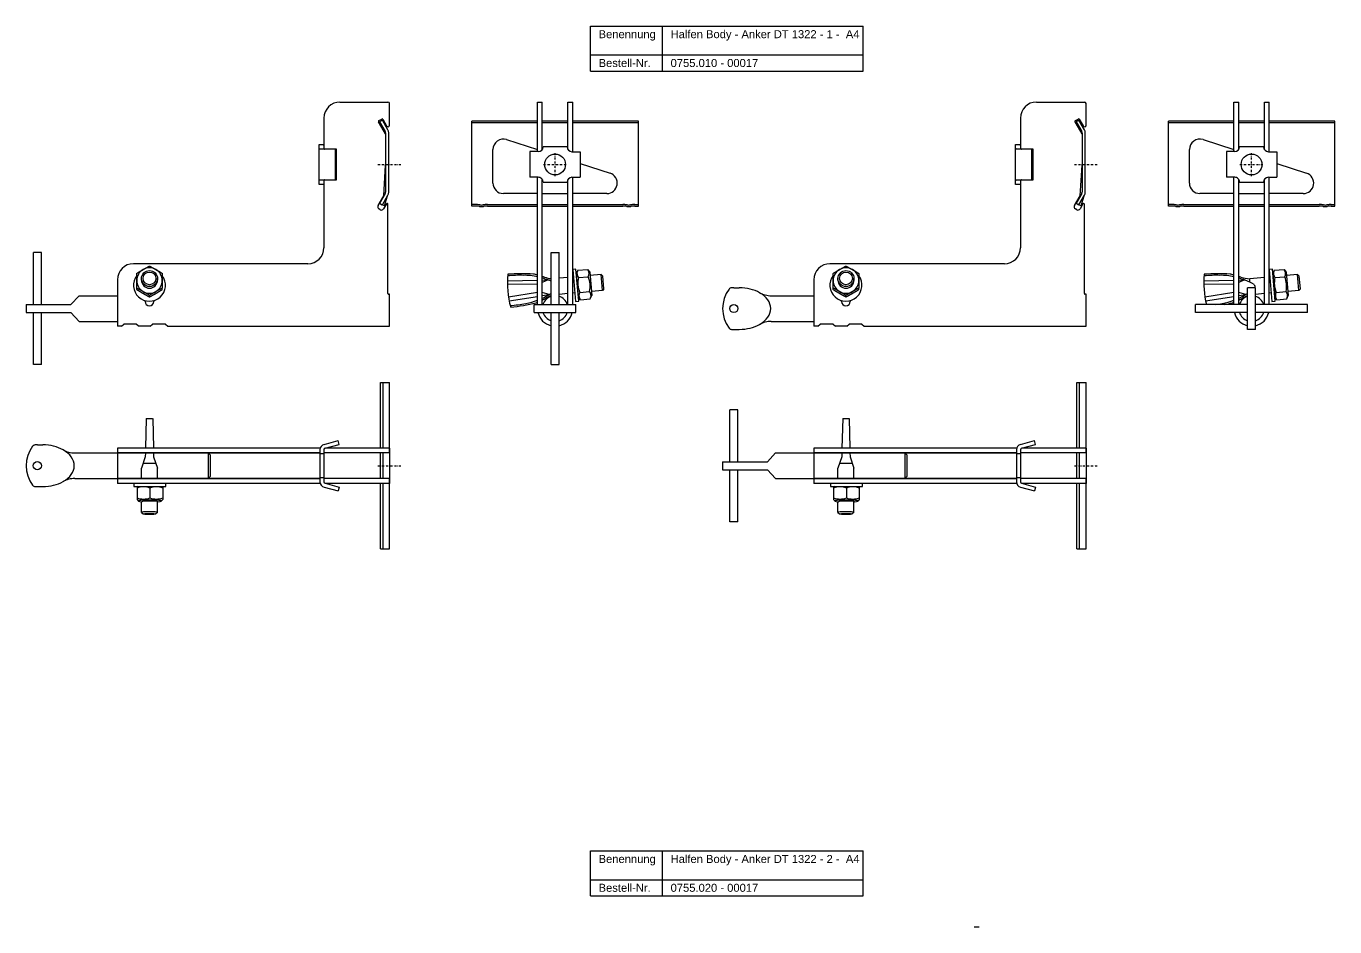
# Model space of a CAD drawing. Header units: millimetres. Extents: x 6962 to 8511, y -1122 to 170.
# Drawn here: x 6962 to 7779, y -392 to 170 of the extents above; entities that cross this region are included whole.
import ezdxf

# ---------------------------------------------------------------- set-up
doc = ezdxf.new("R2010")
doc.units = ezdxf.units.MM
doc.header["$LTSCALE"] = 10
doc.linetypes.add('STRICHPUNKT2', pattern=[0.5, 0.25, -0.125, 0, -0.125])
doc.layers.add('HALFEN', color=2, linetype='Continuous')
doc.styles.add('ARIAL50', font='ARIAL.TTF', dxfattribs={"height": 5})

msp = doc.modelspace()

# ---------------------------------------------------------------- linework, layer by layer
at = {"layer": 'HALFEN'}
for p, q in [((7314.44, 170.28), (7484.72, 170.28)), ((7314.44, 142.28), (7314.44, 170.28)), ((7359.41, 142.28), (7359.41, 170.28)), ((7484.72, 142.28), (7484.72, 170.28)), ((7314.44, 152.28), (7484.72, 152.28)), ((7314.44, 142.28), (7484.72, 142.28)), ((7281.27, 91.9), (7281.27, 122.89)), ((7281.27, 122.89), (7284.27, 122.89)), ((7284.27, 93.23), (7284.27, 122.89)), ((7300.27, 93.24), (7300.27, 122.89)), ((7300.27, 122.89), (7303.27, 122.89)), ((7303.27, 91.88), (7303.27, 122.89)), ((7716.32, 91.9), (7716.32, 122.89)), ((7716.32, 122.89), (7719.32, 122.89)), ((7719.32, 93.23), (7719.32, 122.89)), ((7735.32, 93.24), (7735.32, 122.89)), ((7735.32, 122.89), (7738.32, 122.89)), ((7738.32, 91.88), (7738.32, 122.89)), ((7240.27, 57.89), (7240.27, 110.88)), ((7281.27, 110.88), (7240.27, 110.88)), ((7281.27, 109.88), (7240.27, 109.88)), ((7300.27, 110.88), (7284.27, 110.88)), ((7300.27, 109.88), (7284.27, 109.88)), ((7344.27, 110.88), (7303.27, 110.88)), ((7344.27, 109.88), (7303.27, 109.88)), ((7344.27, 57.89), (7344.27, 110.88)), ((7675.32, 57.89), (7675.32, 110.88)), ((7716.32, 110.88), (7675.32, 110.88)), ((7716.32, 109.88), (7675.32, 109.88)), ((7735.32, 110.88), (7719.32, 110.88)), ((7735.32, 109.88), (7719.32, 109.88)), ((7779.32, 110.88), (7738.32, 110.88)), ((7779.32, 109.88), (7738.32, 109.88)), ((7779.32, 57.89), (7779.32, 110.88)), ((7261.96, 99.44), (7281.27, 93.16)), ((7697.01, 99.44), (7716.32, 93.16)), ((7253.45, 72.25), (7253.45, 93.25)), ((7276.56, 91.91), (7276.55, 75.91)), ((7281.77, 91.9), (7276.56, 91.91)), ((7299.78, 94.89), (7284.78, 94.9)), ((7302.77, 91.88), (7307.98, 91.88)), ((7307.99, 91.88), (7307.98, 75.88)), ((7688.5, 72.25), (7688.5, 93.25)), ((7711.61, 91.91), (7711.6, 75.91)), ((7716.82, 91.9), (7711.61, 91.91)), ((7734.83, 94.89), (7719.83, 94.9)), ((7737.82, 91.88), (7743.03, 91.88)), ((7743.04, 91.88), (7743.03, 75.88)), ((7307.98, 84.48), (7326.59, 78.44)), ((7743.03, 84.48), (7761.64, 78.44)), ((7281.76, 75.9), (7276.55, 75.91)), ((7281.27, -3.61), (7281.27, 75.9)), ((7284.27, -3.61), (7284.27, 74.55)), ((7300.27, -3.61), (7300.27, 74.56)), ((7302.76, 75.88), (7307.97, 75.88)), ((7303.27, -3.61), (7303.27, 75.88)), ((7716.81, 75.9), (7711.6, 75.91)), ((7716.32, -3.61), (7716.32, 75.9)), ((7719.32, -3.61), (7719.32, 74.55)), ((7735.32, -3.61), (7735.32, 74.56)), ((7737.81, 75.88), (7743.02, 75.88)), ((7738.32, -3.61), (7738.32, 75.88)), ((7281.27, 65.75), (7259.95, 65.75)), ((7284.27, 65.75), (7300.27, 65.75)), ((7284.76, 72.9), (7299.76, 72.89)), ((7324.58, 65.75), (7303.27, 65.75)), ((7716.32, 65.75), (7695, 65.75)), ((7719.32, 65.75), (7735.32, 65.75)), ((7719.81, 72.9), (7734.81, 72.89)), ((7759.63, 65.75), (7738.32, 65.75)), ((7242.52, 58.89), (7240.27, 58.89)), ((7242.52, 57.89), (7240.27, 57.89)), ((7250.02, 58.89), (7281.27, 58.89)), ((7250.02, 57.89), (7281.27, 57.89)), ((7284.27, 58.89), (7300.27, 58.89)), ((7284.27, 57.89), (7300.27, 57.89)), ((7303.27, 58.89), (7334.52, 58.89)), ((7303.27, 57.89), (7334.52, 57.89)), ((7342.02, 58.89), (7344.27, 58.89)), ((7342.02, 57.89), (7344.27, 57.89)), ((7677.57, 58.89), (7675.32, 58.89)), ((7677.57, 57.89), (7675.32, 57.89)), ((7685.07, 58.89), (7716.32, 58.89)), ((7685.07, 57.89), (7716.32, 57.89)), ((7719.32, 58.89), (7735.32, 58.89)), ((7719.32, 57.89), (7735.32, 57.89)), ((7738.32, 58.89), (7769.57, 58.89)), ((7738.32, 57.89), (7769.57, 57.89)), ((7777.07, 58.89), (7779.32, 58.89)), ((7777.07, 57.89), (7779.32, 57.89)), ((6966.37, -3.61), (6966.37, 28.89)), ((6971.37, 28.89), (6966.37, 28.89)), ((6971.37, -3.61), (6971.37, 28.89)), ((7289.77, -3.61), (7289.77, 28.89)), ((7289.77, 28.89), (7294.77, 28.89)), ((7294.77, -3.61), (7294.77, 28.89)), ((7305.26, 18.48), (7303.27, 18.3)), ((7303.27, 18.3), (7305.01, -1.62)), ((7307, -1.45), (7305.26, 18.48)), ((7306.44, 17.82), (7305.5, 15.79)), ((7306.44, 17.82), (7312.58, 18.35)), ((7312.58, 18.35), (7313.86, 16.52)), ((7313.86, 16.52), (7315.14, 1.97)), ((7740.31, 18.48), (7738.32, 18.3)), ((7738.32, 18.3), (7740.06, -1.62)), ((7742.05, -1.45), (7740.31, 18.48)), ((7741.49, 17.82), (7740.54, 15.79)), ((7741.49, 17.82), (7747.63, 18.35)), ((7747.63, 18.35), (7748.91, 16.52)), ((7748.91, 16.52), (7750.19, 1.97)), ((7033.91, 11.62), (7033.91, 12.62)), ((7043.91, 11.62), (7043.91, 12.62)), ((7281.27, 9.18), (7262.44, 8.96)), ((7262.47, 11.25), (7281.27, 11.6)), ((7284.27, 11.66), (7287.85, 11.73)), ((7287.85, 11.73), (7284.27, 10.08)), ((7300.27, 13.27), (7294.77, 12.79)), ((7303.68, 13.57), (7303.27, 13.54)), ((7305.5, 15.79), (7306.77, 1.24)), ((7306.85, 13.21), (7312.98, 13.75)), ((7320.98, 15.09), (7314.04, 14.48)), ((7322.06, 14.18), (7320.98, 15.09)), ((7321.85, 5.12), (7320.98, 15.09)), ((7322.76, 6.21), (7322.06, 14.18)), ((7468.96, 11.62), (7468.95, 12.62)), ((7478.96, 11.62), (7478.96, 12.62)), ((7716.32, 9.18), (7697.49, 8.96)), ((7697.52, 11.25), (7716.32, 11.6)), ((7719.32, 11.66), (7722.9, 11.73)), ((7722.9, 11.73), (7719.32, 10.08)), ((7722.9, 11.73), (7719.32, 10.08)), ((7735.32, 13.27), (7726.14, 12.47)), ((7726.33, 10.31), (7726.14, 12.47)), ((7738.73, 13.57), (7738.32, 13.54)), ((7740.54, 15.79), (7741.82, 1.24)), ((7741.89, 13.21), (7748.03, 13.75)), ((7756.03, 15.09), (7749.09, 14.48)), ((7757.11, 14.18), (7756.03, 15.09)), ((7756.9, 5.12), (7756.03, 15.09)), ((7757.81, 6.21), (7757.11, 14.18)), ((6989.87, -3.61), (6994.87, 1.89)), ((6994.87, 1.89), (7018.87, 1.89)), ((7281.27, 3.96), (7263.14, 0.99)), ((7263.56, -1.27), (7281.27, 1.51)), ((7288.64, 2.67), (7284.27, 3.82)), ((7284.27, 1.98), (7288.64, 2.67)), ((7300.27, 3.24), (7294.77, 2.75)), ((7304.55, 3.61), (7303.27, 3.5)), ((7308.05, -0.59), (7306.77, 1.24)), ((7307.65, 4.01), (7313.79, 4.55)), ((7314.19, -0.06), (7315.14, 1.97)), ((7321.85, 5.12), (7314.91, 4.52)), ((7322.76, 6.21), (7321.85, 5.12)), ((7403.92, 6.89), (7407.33, 6.89)), ((7427.33, 1.89), (7453.92, 1.89)), ((7716.32, 3.96), (7698.19, 0.99)), ((7698.61, -1.27), (7716.32, 1.51)), ((7723.69, 2.67), (7719.32, 3.82)), ((7723.69, 2.67), (7719.32, 3.82)), ((7719.32, 1.98), (7723.69, 2.67)), ((7724.82, -19.11), (7724.82, 6.89)), ((7729.82, 6.89), (7724.82, 6.89)), ((7729.82, -19.11), (7729.82, 6.89)), ((7735.32, 3.24), (7729.82, 2.75)), ((7739.6, 3.61), (7738.32, 3.5)), ((7743.1, -0.59), (7741.82, 1.24)), ((7742.7, 4.01), (7748.84, 4.55)), ((7749.24, -0.06), (7750.19, 1.97)), ((7756.9, 5.12), (7749.96, 4.52)), ((7757.81, 6.21), (7756.9, 5.12)), ((6961.87, -3.61), (6989.87, -3.61)), ((6961.87, -3.61), (6961.87, -8.61)), ((7279.27, -3.61), (7305.27, -3.61)), ((7279.27, -8.61), (7279.27, -3.61)), ((7305.01, -1.62), (7307, -1.45)), ((7305.27, -8.61), (7305.27, -3.61)), ((7308.05, -0.59), (7314.19, -0.06)), ((7724.82, -3.61), (7692.32, -3.61)), ((7692.32, -8.61), (7692.32, -3.61)), ((7762.32, -3.61), (7729.82, -3.61)), ((7740.06, -1.62), (7742.05, -1.45)), ((7743.1, -0.59), (7749.24, -0.06)), ((7762.32, -8.61), (7762.32, -3.61)), ((6961.87, -8.61), (6989.87, -8.61)), ((6966.37, -41.11), (6966.37, -8.61)), ((6971.37, -41.11), (6971.37, -8.61)), ((6989.87, -8.61), (6994.87, -14.11)), ((6994.87, -14.11), (7018.87, -14.11)), ((7021.37, -17.11), (7022.87, -15.81)), ((7030.87, -15.81), (7022.87, -15.81)), ((7030.87, -15.81), (7032.37, -17.11)), ((7039.37, -17.11), (7040.87, -15.81)), ((7048.87, -15.81), (7040.87, -15.81)), ((7048.87, -15.81), (7050.37, -17.11)), ((7279.27, -8.61), (7305.27, -8.61)), ((7289.77, -41.11), (7289.77, -8.61)), ((7294.77, -41.11), (7294.77, -8.61)), ((7427.33, -14.11), (7453.92, -14.11)), ((7456.42, -17.11), (7457.92, -15.81)), ((7465.92, -15.81), (7457.92, -15.81)), ((7465.92, -15.81), (7467.42, -17.11)), ((7474.42, -17.11), (7475.92, -15.81)), ((7483.92, -15.81), (7475.92, -15.81)), ((7483.92, -15.81), (7485.42, -17.11)), ((7724.82, -8.61), (7692.32, -8.61)), ((7762.32, -8.61), (7729.82, -8.61)), ((7021.37, -17.11), (7018.87, -17.11)), ((7021.37, -17.11), (7018.87, -17.11)), ((7039.37, -17.11), (7032.37, -17.11)), ((7402.53, -19.11), (7407.33, -19.11)), ((7456.42, -17.11), (7453.92, -17.11)), ((7456.42, -17.11), (7453.92, -17.11)), ((7474.42, -17.11), (7467.42, -17.11)), ((7729.82, -19.11), (7724.82, -19.11)), ((6971.37, -41.11), (6966.37, -41.11)), ((7289.77, -41.11), (7294.77, -41.11)), ((7183.14, -93.29), (7183.14, -52.29)), ((7183.14, -52.29), (7188.87, -52.29)), ((7184.87, -93.29), (7184.87, -52.29)), ((7188.87, -96.29), (7188.87, -52.29)), ((7618.19, -93.29), (7618.19, -52.29)), ((7618.19, -52.29), (7623.92, -52.29)), ((7619.92, -93.29), (7619.92, -52.29)), ((7623.92, -96.29), (7623.92, -52.29)), ((7401.42, -101.79), (7401.42, -69.29)), ((7406.42, -69.29), (7401.42, -69.29)), ((7406.42, -101.79), (7406.42, -69.29)), ((7036.85, -74.77), (7036.41, -93.29)), ((7036.87, -74.77), (7040.87, -74.77)), ((7040.9, -74.77), (7041.34, -93.29)), ((7471.9, -74.77), (7471.46, -93.29)), ((7471.92, -74.77), (7475.92, -74.77)), ((7475.94, -74.77), (7476.39, -93.29)), ((7147.97, -90.93), (7156.72, -88.58)), ((7157.37, -91), (7156.72, -88.58)), ((7583.02, -90.93), (7591.77, -88.58)), ((7592.42, -91), (7591.77, -88.58)), ((6968.87, -91.29), (6972.28, -91.29)), ((6992.28, -96.29), (7145.37, -96.29)), ((7145.52, -93.29), (7018.87, -93.29)), ((7018.87, -93.29), (7018.87, -115.29)), ((7145.37, -96.29), (7018.87, -96.29)), ((7036.34, -96.29), (7036.28, -98.74)), ((7041.41, -96.29), (7041.47, -98.74)), ((7075.64, -96.29), (7075.64, -112.29)), ((7076.87, -97.52), (7075.64, -96.29)), ((7076.87, -97.52), (7076.87, -111.07)), ((7145.37, -94.31), (7145.37, -114.28)), ((7147.87, -96.79), (7145.37, -96.79)), ((7147.87, -94.31), (7147.87, -114.28)), ((7188.87, -96.29), (7147.87, -96.29)), ((7147.87, -96.29), (7147.87, -98.29)), ((7148.61, -93.35), (7157.37, -91)), ((7188.87, -93.29), (7148.8, -93.29)), ((7183.14, -112.29), (7183.14, -96.29)), ((7184.87, -112.29), (7184.87, -96.29)), ((7188.87, -93.29), (7188.87, -115.29)), ((7188.87, -96.29), (7188.87, -112.29)), ((7424.92, -101.79), (7429.92, -96.29)), ((7429.92, -96.29), (7453.92, -96.29)), ((7580.57, -93.29), (7453.92, -93.29)), ((7453.92, -93.29), (7453.92, -115.29)), ((7580.42, -96.29), (7453.92, -96.29)), ((7453.92, -96.29), (7580.42, -96.29)), ((7471.38, -96.29), (7471.33, -98.74)), ((7476.46, -96.29), (7476.52, -98.74)), ((7510.69, -96.29), (7510.69, -112.29)), ((7511.92, -97.52), (7510.69, -96.29)), ((7511.92, -97.52), (7511.92, -111.07)), ((7580.42, -94.31), (7580.42, -114.28)), ((7582.92, -96.79), (7580.42, -96.79)), ((7582.92, -94.31), (7582.92, -114.28)), ((7623.92, -96.29), (7582.92, -96.29)), ((7582.92, -96.29), (7582.92, -98.29)), ((7583.66, -93.35), (7592.42, -91)), ((7623.92, -93.29), (7583.85, -93.29)), ((7618.19, -112.29), (7618.19, -96.29)), ((7619.92, -112.29), (7619.92, -96.29)), ((7623.92, -93.29), (7623.92, -115.29)), ((7623.92, -96.29), (7623.92, -112.29)), ((7036.28, -98.74), (7033.87, -105.77)), ((7033.87, -112.29), (7033.87, -105.77)), ((7034.9, -102.77), (7042.82, -102.77)), ((7041.47, -98.74), (7043.87, -105.8)), ((7043.87, -112.29), (7043.87, -105.8)), ((7147.87, -98.29), (7147.87, -110.29)), ((7396.92, -101.79), (7424.92, -101.79)), ((7396.92, -101.79), (7396.92, -106.79)), ((7471.33, -98.74), (7468.92, -105.77)), ((7468.92, -112.29), (7468.92, -105.77)), ((7469.95, -102.77), (7477.87, -102.77)), ((7476.52, -98.74), (7478.92, -105.8)), ((7478.92, -112.29), (7478.92, -105.8)), ((7582.92, -98.29), (7582.92, -110.29)), ((6992.28, -112.29), (7145.37, -112.29)), ((7145.37, -112.29), (7018.87, -112.29)), ((7075.64, -112.29), (7076.87, -111.07)), ((7147.87, -111.79), (7145.37, -111.79)), ((7147.87, -110.29), (7147.87, -112.29)), ((7188.87, -112.29), (7147.87, -112.29)), ((7188.87, -156.29), (7188.87, -112.29)), ((7396.92, -106.79), (7424.92, -106.79)), ((7401.42, -139.29), (7401.42, -106.79)), ((7406.42, -139.29), (7406.42, -106.79)), ((7424.92, -106.79), (7429.92, -112.29)), ((7429.92, -112.29), (7453.92, -112.29)), ((7580.42, -112.29), (7453.92, -112.29)), ((7453.92, -112.29), (7580.42, -112.29)), ((7510.69, -112.29), (7511.92, -111.07)), ((7582.92, -111.79), (7580.42, -111.79)), ((7582.92, -110.29), (7582.92, -112.29)), ((7623.92, -112.29), (7582.92, -112.29)), ((7623.92, -156.29), (7623.92, -112.29)), ((6967.48, -117.29), (6972.28, -117.29)), ((7145.52, -115.29), (7018.87, -115.29)), ((7049.16, -115.29), (7029.16, -115.29)), ((7029.16, -115.29), (7029.16, -117.29)), ((7029.16, -117.29), (7049.16, -117.29)), ((7031.86, -117.29), (7031.16, -117.7)), ((7031.16, -117.7), (7031.16, -125.29)), ((7031.86, -117.29), (7046.46, -117.29)), ((7039.16, -118.24), (7039.16, -124.4)), ((7046.46, -117.29), (7047.16, -117.7)), ((7047.16, -117.7), (7047.16, -125.29)), ((7049.16, -117.29), (7049.16, -115.29)), ((7147.97, -117.66), (7156.72, -120.01)), ((7148.61, -115.24), (7157.37, -117.59)), ((7188.87, -115.29), (7148.8, -115.29)), ((7157.37, -117.59), (7156.72, -120.01)), ((7183.14, -156.29), (7183.14, -115.29)), ((7184.87, -156.29), (7184.87, -115.29)), ((7580.57, -115.29), (7453.92, -115.29)), ((7484.21, -115.29), (7464.21, -115.29)), ((7464.21, -115.29), (7464.21, -117.29)), ((7464.21, -117.29), (7484.21, -117.29)), ((7466.91, -117.29), (7466.21, -117.7)), ((7466.21, -117.7), (7466.21, -125.29)), ((7466.91, -117.29), (7481.51, -117.29)), ((7474.21, -118.24), (7474.21, -124.4)), ((7481.51, -117.29), (7482.21, -117.7)), ((7482.21, -117.7), (7482.21, -125.29)), ((7484.21, -117.29), (7484.21, -115.29)), ((7583.02, -117.66), (7591.77, -120.01)), ((7583.66, -115.24), (7592.42, -117.59)), ((7623.92, -115.29), (7583.85, -115.29)), ((7592.42, -117.59), (7591.77, -120.01)), ((7618.19, -156.29), (7618.19, -115.29)), ((7619.92, -156.29), (7619.92, -115.29)), ((7031.16, -125.29), (7031.86, -126.32)), ((7033.87, -133.47), (7033.87, -126.74)), ((7043.87, -133.44), (7043.87, -126.62)), ((7047.16, -125.29), (7046.46, -126.32)), ((7466.21, -125.29), (7466.91, -126.32)), ((7468.92, -133.47), (7468.92, -126.74)), ((7478.92, -133.44), (7478.92, -126.62)), ((7482.21, -125.29), (7481.51, -126.32)), ((7033.87, -133.44), (7034.87, -134.44)), ((7043.87, -133.44), (7042.87, -134.44)), ((7468.92, -133.44), (7469.92, -134.44)), ((7478.92, -133.44), (7477.92, -134.44)), ((7406.42, -139.29), (7401.42, -139.29)), ((7183.14, -156.29), (7188.87, -156.29)), ((7618.19, -156.29), (7623.92, -156.29)), ((7314.44, -344.93), (7484.72, -344.93)), ((7314.44, -372.93), (7314.44, -344.93)), ((7359.41, -372.93), (7359.41, -344.93)), ((7484.72, -372.93), (7484.72, -344.93)), ((7314.44, -362.93), (7484.72, -362.93)), ((7314.44, -372.93), (7484.72, -372.93)), ((7554.08, -392.32), (7557.08, -392.32))]:
    msp.add_line(p, q, dxfattribs=at)
at = {"layer": 'HALFEN', "extrusion": (0, 1, 0)}
for p, q in [((7157.87, 122.89), (7187.87, 122.89)), ((7592.92, 122.89), (7622.92, 122.89)), ((7188.87, 108.46), (7188.87, 121.89)), ((7623.92, 108.46), (7623.92, 121.89)), ((7147.87, 112.89), (7147.87, 94.03)), ((7186.35, 103.1), (7182.02, 110.59)), ((7182.2, 111.28), (7183.94, 112.28)), ((7184.35, 111.63), (7182.61, 110.63)), ((7182.61, 110.63), (7186.15, 104.51)), ((7187.88, 105.51), (7184.35, 111.63)), ((7184.62, 112.09), (7187.01, 107.96)), ((7582.92, 112.89), (7582.92, 94.03)), ((7621.4, 103.1), (7617.07, 110.59)), ((7617.25, 111.28), (7618.99, 112.28)), ((7619.4, 111.63), (7617.66, 110.63)), ((7617.66, 110.63), (7621.2, 104.51)), ((7622.93, 105.51), (7619.4, 111.63)), ((7619.67, 112.09), (7622.05, 107.96)), ((7186.35, 103.76), (7186.35, 66.5)), ((7188.35, 66.5), (7188.35, 103.76)), ((7621.4, 103.76), (7621.4, 66.5)), ((7623.4, 66.5), (7623.4, 103.76)), ((7144.82, 96.39), (7147.82, 96.39)), ((7144.82, 96.28), (7144.82, 96.39)), ((7144.82, 95.09), (7144.82, 96.28)), ((7144.82, 88.12), (7144.82, 95.09)), ((7147.79, 93.39), (7145.93, 93.39)), ((7155.05, 93.39), (7147.79, 93.39)), ((7147.82, 95.78), (7147.82, 96.39)), ((7147.82, 95.78), (7147.82, 94.39)), ((7155.05, 74.39), (7155.05, 93.39)), ((7155.82, 93.39), (7155.05, 93.39)), ((7155.82, 74.39), (7155.82, 93.39)), ((7579.87, 96.39), (7582.87, 96.39)), ((7579.87, 96.28), (7579.87, 96.39)), ((7579.87, 95.09), (7579.87, 96.28)), ((7579.87, 88.12), (7579.87, 95.09)), ((7582.84, 93.39), (7580.98, 93.39)), ((7590.09, 93.39), (7582.84, 93.39)), ((7582.87, 95.78), (7582.87, 96.39)), ((7582.87, 95.78), (7582.87, 94.39)), ((7590.09, 74.39), (7590.09, 93.39)), ((7590.87, 93.39), (7590.09, 93.39)), ((7590.87, 74.39), (7590.87, 93.39)), ((7144.82, 79.67), (7144.82, 88.12)), ((7185.22, 64.36), (7186.35, 83.47)), ((7579.87, 79.67), (7579.87, 88.12)), ((7620.27, 64.36), (7621.4, 83.47)), ((7144.82, 72.7), (7144.82, 79.67)), ((7145.93, 74.39), (7147.79, 74.39)), ((7147.79, 74.39), (7155.05, 74.39)), ((7147.87, 73.75), (7147.87, 31.89)), ((7155.05, 74.39), (7155.82, 74.39)), ((7579.87, 72.7), (7579.87, 79.67)), ((7580.98, 74.39), (7582.84, 74.39)), ((7582.84, 74.39), (7590.09, 74.39)), ((7582.92, 73.75), (7582.92, 31.89)), ((7590.09, 74.39), (7590.87, 74.39)), ((7144.82, 71.51), (7144.82, 72.7)), ((7144.82, 71.39), (7144.82, 71.51)), ((7147.82, 71.39), (7144.82, 71.39)), ((7147.82, 73.39), (7147.82, 72)), ((7147.82, 72), (7147.82, 71.39)), ((7186.15, 65.75), (7182.61, 59.64)), ((7579.87, 71.51), (7579.87, 72.7)), ((7579.87, 71.39), (7579.87, 71.51)), ((7582.87, 71.39), (7579.87, 71.39)), ((7582.87, 73.39), (7582.87, 72)), ((7582.87, 72), (7582.87, 71.39)), ((7621.2, 65.75), (7617.66, 59.64)), ((7181.66, 58.19), (7185.22, 64.36)), ((7182.61, 59.64), (7184.33, 58.65)), ((7184.35, 58.64), (7184.33, 58.65)), ((7184.35, 58.64), (7187.88, 64.75)), ((7184.69, 58.52), (7184.35, 58.64)), ((7185.75, 58.14), (7184.69, 58.52)), ((7186.94, 59.34), (7185.12, 56.19)), ((7185.75, 58.14), (7187.66, 64.37)), ((7187.87, 3.19), (7187.87, 59.09)), ((7616.7, 58.19), (7620.27, 64.36)), ((7617.66, 59.64), (7619.38, 58.65)), ((7619.4, 58.64), (7619.38, 58.65)), ((7619.4, 58.64), (7622.93, 64.75)), ((7619.74, 58.52), (7619.4, 58.64)), ((7620.8, 58.14), (7619.74, 58.52)), ((7621.99, 59.34), (7620.17, 56.19)), ((7620.8, 58.14), (7622.71, 64.37)), ((7622.92, 3.19), (7622.92, 59.09)), ((7183.07, 55.64), (7182.2, 56.14)), ((7618.12, 55.64), (7617.25, 56.14)), ((7137.87, 21.89), (7028.87, 21.89)), ((7572.92, 21.89), (7463.92, 21.89)), ((7018.87, 11.89), (7018.87, -6.11)), ((7453.92, 11.89), (7453.92, -6.11)), ((7030.91, 5.76), (7030.91, 6.68)), ((7038.91, 1.18), (7038.91, 2.1)), ((7046.91, 5.76), (7046.91, 6.68)), ((7188.87, 2.89), (7188.17, 2.89)), ((7188.87, -6.11), (7188.87, 2.89)), ((7465.96, 5.76), (7465.96, 6.68)), ((7473.96, 1.18), (7473.96, 2.1)), ((7481.96, 5.76), (7481.96, 6.68)), ((7623.92, 2.89), (7623.22, 2.89)), ((7623.92, -6.11), (7623.92, 2.89)), ((7018.87, -6.11), (7018.87, -17.11)), ((7036.12, -1.61), (7036.12, -1.14)), ((7041.62, -1.14), (7041.62, -1.61)), ((7188.87, -17.11), (7188.87, -6.11)), ((7453.92, -6.11), (7453.92, -17.11)), ((7471.17, -1.61), (7471.17, -1.14)), ((7476.67, -1.14), (7476.67, -1.61)), ((7623.92, -17.11), (7623.92, -6.11)), ((7050.37, -17.11), (7188.87, -17.11)), ((7485.42, -17.11), (7623.92, -17.11))]:
    msp.add_line(p, q, dxfattribs=at)
at = {"layer": 'HALFEN', "color": 1, "linetype": 'STRICHPUNKT2', "ltscale": 0.5}
for p, q in [((7292.27, 76.64), (7292.27, 91.14)), ((7727.32, 76.64), (7727.32, 91.14)), ((7181.62, 83.89), (7196.12, 83.89)), ((7285.02, 83.89), (7299.52, 83.89)), ((7616.67, 83.89), (7631.17, 83.89)), ((7720.07, 83.89), (7734.57, 83.89)), ((7181.62, -104.29), (7196.12, -104.29)), ((7616.67, -104.29), (7631.17, -104.29))]:
    msp.add_line(p, q, dxfattribs=at)
at = {"layer": 'HALFEN'}
for centre, radius in [((7292.27, 83.89), 6.5), ((7727.32, 83.89), 6.5), ((7403.92, -6.11), 2.55), ((6968.87, -104.29), 2.55)]:
    msp.add_circle(centre, radius, dxfattribs=at)
for centre, radius, start, end in [((7157.87, 112.89), 10, 90, 180), ((7187.87, 121.89), 1, 0, 90), ((7592.92, 112.89), 10, 90, 180), ((7622.92, 121.89), 1, 0, 90), ((7182.45, 110.84), 0.5, 120, 210), ((7184.19, 111.84), 0.5, 30, 120), ((7187.87, 108.46), 1, 210, 0), ((7617.5, 110.84), 0.5, 120, 210), ((7619.24, 111.84), 0.5, 30, 120), ((7622.92, 108.46), 1, 210, 0), ((7184.85, 103.76), 1.5, 0, 30), ((7184.85, 103.76), 3.5, 0, 30), ((7259.95, 93.25), 6.5, 72, 180), ((7619.9, 103.76), 1.5, 0, 30), ((7619.9, 103.76), 3.5, 0, 30), ((7695, 93.25), 6.5, 72, 180), ((7281.78, 94.9), 3, 269.95559, 359.95559), ((7302.78, 94.88), 3, 179.95559, 269.95559), ((7716.83, 94.9), 3, 269.95559, 359.95559), ((7737.83, 94.88), 3, 179.95559, 269.95559), ((7281.76, 72.9), 3, 359.95559, 89.95559), ((7302.76, 72.88), 3, 89.95559, 179.95559), ((7324.58, 72.25), 6.5, 270, 72), ((7716.81, 72.9), 3, 359.95559, 89.95559), ((7737.81, 72.88), 3, 89.95559, 179.95559), ((7759.63, 72.25), 6.5, 270, 72), ((7184.85, 66.5), 1.5, 330, 360), ((7184.85, 66.5), 3.5, 330, 0), ((7259.95, 72.25), 6.5, 180, 270), ((7619.9, 66.5), 1.5, 330, 360), ((7619.9, 66.5), 3.5, 330, 0), ((7695, 72.25), 6.5, 180, 270), ((7182.95, 57.44), 1.5, 150, 240), ((7187.37, 59.09), 0.5, 0, 150), ((7242.52, 42.89), 16, 80.36636, 90), ((7242.52, 42.89), 15, 80.36636, 90), ((7246.27, 64.98), 7.41, 260.36636, 279.63364), ((7246.27, 64.98), 6.41, 260.36636, 279.63364), ((7250.02, 42.89), 16, 90, 99.63364), ((7250.02, 42.89), 15, 90, 99.63364), ((7334.52, 42.89), 16, 80.36636, 90), ((7334.52, 42.89), 15, 80.36636, 90), ((7338.27, 64.98), 7.41, 260.36636, 279.63364), ((7338.27, 64.98), 6.41, 260.36636, 279.63364), ((7342.02, 42.89), 16, 90, 99.63364), ((7342.02, 42.89), 15, 90, 99.63364), ((7618, 57.44), 1.5, 150, 240), ((7622.42, 59.09), 0.5, 0, 150), ((7677.57, 42.89), 16, 80.36636, 90), ((7677.57, 42.89), 15, 80.36636, 90), ((7681.32, 64.98), 7.41, 260.36636, 279.63364), ((7681.32, 64.98), 6.41, 260.36636, 279.63364), ((7685.07, 42.89), 16, 90, 99.63364), ((7685.07, 42.89), 15, 90, 99.63364), ((7769.57, 42.89), 16, 80.36636, 90), ((7769.57, 42.89), 15, 80.36636, 90), ((7773.32, 64.98), 7.41, 260.36636, 279.63364), ((7773.32, 64.98), 6.41, 260.36636, 279.63364), ((7777.07, 42.89), 16, 90, 99.63364), ((7777.07, 42.89), 15, 90, 99.63364), ((7183.82, 56.94), 1.5, 240, 330), ((7618.87, 56.94), 1.5, 240, 330), ((7137.87, 31.89), 10, 270, 0), ((7572.92, 31.89), 10, 270, 0), ((7028.87, 11.89), 10, 90, 180), ((7310, 15.81), 4.08, 159.43847, 219.43847), ((7309.42, 15.76), 4.08, 330.56153, 30.56153), ((7463.92, 11.89), 10, 90, 180), ((7745.05, 15.81), 4.08, 159.43847, 219.43847), ((7744.47, 15.76), 4.08, 330.56153, 30.56153), ((7038.87, 8.48), 10, 142.77906, 36.51596), ((7315.47, 9.58), 53.03, 173.82027, 196.17973), ((7270.41, -72.15), 86.81, 88.64672, 95.12899), ((7271.53, -89.5), 105.15, 86.04137, 94.79234), ((7273.28, -21.11), 35.76, 77.09525, 91.31141), ((7273.24, -17.2), 33.07, 75.95927, 80.34246), ((7273.24, -17.2), 33.07, 68.09069, 70.52951), ((7273.28, -21.11), 35.76, 69.02091, 72.10841), ((7292.79, 37.23), 24.81, 253.11296, 262.99761), ((7279.22, -12.78), 25.98, 69.87312, 74.68904), ((7280.2, -11.75), 24.69, 67.20409, 71.18568), ((7321.74, 9.88), 15.27, 167.38303, 202.61697), ((7298.89, 7.88), 15.27, 347.38303, 22.61697), ((7473.92, 8.48), 10, 142.77906, 36.51596), ((7750.52, 9.58), 53.03, 173.82027, 194.3997), ((7705.46, -72.15), 86.81, 88.64672, 95.12899), ((7706.58, -89.5), 105.15, 86.04137, 94.79234), ((7708.33, -21.11), 35.76, 77.09525, 91.31141), ((7708.29, -17.2), 33.07, 75.95927, 80.34246), ((7708.29, -17.2), 33.07, 75.95927, 80.34246), ((7708.29, -17.2), 33.07, 68.09069, 70.52951), ((7708.29, -17.2), 33.07, 68.09069, 70.52951), ((7708.33, -21.11), 35.76, 69.02091, 72.10841), ((7727.84, 37.23), 24.81, 253.11296, 266.23113), ((7714.27, -12.78), 25.98, 69.87312, 74.68904), ((7714.27, -12.78), 25.98, 69.87312, 74.68904), ((7715.25, -11.75), 24.69, 56.39419, 71.18568), ((7728.21, 7.64), 1.36, 4.51801, 58.84061), ((7756.79, 9.88), 15.27, 167.38303, 202.61697), ((7733.94, 7.88), 15.27, 347.38303, 22.61697), ((7188.17, 3.19), 0.3, 180, 270), ((7268.59, 32.48), 35.76, 295.99787, 300.97909), ((7269.24, 28.62), 33.07, 297.03435, 301.90931), ((7292.27, -6.11), 8, 108.20996, 161.79004), ((7297.94, -21.59), 24.81, 109.22537, 116.88704), ((7275.89, 25.31), 25.98, 295.31096, 300.12688), ((7277.03, 24.47), 24.69, 298.81432, 301.05233), ((7292.27, -6.11), 8, 18.20996, 71.79004), ((7311.21, 2), 4.08, 150.56153, 210.56153), ((7310.63, 1.95), 4.08, 339.43847, 39.43847), ((7417.48, -6.11), 20.55, 143.64928, 216.35854), ((7402.53, 4.89), 2, 91.33538, 143.64928), ((7403.26, -26.48), 33.38, 88.87071, 91.33538), ((7427.33, 16.89), 15, 240.67836, 270), ((7623.22, 3.19), 0.3, 180, 270), ((7703.64, 32.48), 35.76, 295.99787, 300.97909), ((7703.64, 32.48), 35.76, 295.99787, 300.97909), ((7704.28, 28.62), 33.07, 297.03435, 301.90931), ((7704.28, 28.62), 33.07, 297.03435, 301.90931), ((7727.32, -6.11), 8, 108.20996, 161.79004), ((7732.99, -21.59), 24.81, 109.22537, 116.88704), ((7710.94, 25.31), 25.98, 295.31096, 300.12688), ((7710.94, 25.31), 25.98, 295.31096, 300.12688), ((7712.08, 24.47), 24.69, 298.81432, 301.05233), ((7728.21, 7.62), 1.36, 327.8437, 5.48199), ((7727.32, -6.11), 8, 18.20996, 71.79004), ((7746.26, 2), 4.08, 150.56153, 210.56153), ((7745.68, 1.95), 4.08, 339.43847, 39.43847), ((7038.87, -1.61), 2.75, 180, 0), ((7256.9, 82.24), 86.81, 274.87101, 281.35328), ((7255, 99.52), 105.15, 275.20766, 283.95863), ((7268.59, 32.48), 35.76, 278.68859, 290.75985), ((7269.24, 28.62), 33.07, 289.65754, 291.33467), ((7473.92, -1.61), 2.75, 180, 0), ((7691.95, 82.24), 86.81, 278.52948, 281.35328), ((7703.64, 32.48), 35.76, 278.68859, 290.75985), ((7703.64, 32.48), 35.76, 278.68859, 290.75985), ((7690.04, 99.52), 105.15, 281.25753, 283.95863), ((7704.28, 28.62), 33.07, 289.65754, 291.33467), ((7704.28, 28.62), 33.07, 289.65754, 291.33467), ((7292.27, -6.11), 11, 193.13656, 256.86344), ((7292.27, -6.11), 8, 198.20996, 251.79004), ((7292.27, -6.11), 8, 198.20996, 251.79004), ((7292.27, -6.11), 8, 288.20996, 341.79004), ((7292.27, -6.11), 11, 283.13656, 346.86344), ((7292.27, -6.11), 8, 288.20996, 341.79004), ((7427.33, -29.11), 15, 90, 119.32164), ((7727.32, -6.11), 11, 193.13656, 256.86344), ((7727.32, -6.11), 8, 198.20996, 251.79004), ((7727.32, -6.11), 8, 198.20996, 251.79004), ((7727.32, -6.11), 8, 288.20996, 341.79004), ((7727.32, -6.11), 11, 283.13656, 346.86344), ((7727.32, -6.11), 8, 288.20996, 341.79004), ((7402.53, -17.11), 2, 216.35854, 270), ((6982.43, -104.29), 20.55, 143.64928, 216.35854), ((6967.48, -93.3), 2, 91.33538, 143.64928), ((6968.21, -124.67), 33.38, 88.87071, 91.33538), ((6992.28, -81.29), 15, 240.67836, 270), ((7148.87, -94.31), 3.5, 105, 180), ((7148.87, -94.31), 1, 105, 180), ((7583.92, -94.31), 3.5, 105, 180), ((7583.92, -94.31), 1, 105, 180), ((6992.28, -127.29), 15, 90, 119.32164), ((7148.87, -114.28), 3.5, 180, 255), ((7148.87, -114.28), 1, 180, 255), ((7583.92, -114.28), 3.5, 180, 255), ((7583.92, -114.28), 1, 180, 255), ((6967.48, -115.29), 2, 216.35854, 270), ((7035.16, -129.06), 11.53, 69.70545, 110.29455), ((7043.16, -129.06), 11.53, 69.70545, 110.29455), ((7470.21, -129.06), 11.53, 69.70545, 110.29455), ((7478.21, -129.06), 11.53, 69.70545, 110.29455), ((7035.16, -113.58), 11.53, 249.70545, 290.29455), ((7043.16, -113.58), 11.53, 249.70545, 290.29455), ((7470.21, -113.58), 11.53, 249.70545, 290.29455), ((7478.21, -113.58), 11.53, 249.70545, 290.29455)]:
    msp.add_arc(centre, radius, start, end, dxfattribs=at)
for centre, major_axis, ratio, start_param, end_param in [((7038.91, 11.36), (8, 0), 0.992546, 2.094395, 3.141593), ((7038.91, 11.36), (8, 0), 0.992546, 1.047198, 2.094395), ((7038.91, 11.36), (-8, 0), 0.992546, 3.141593, 4.18879), ((7473.96, 11.36), (8, 0), 0.992546, 2.094395, 3.141593), ((7473.96, 11.36), (8, 0), 0.992546, 1.047198, 2.094395), ((7473.96, 11.36), (-8, 0), 0.992546, 3.141593, 4.18879), ((7038.91, 11.36), (-8, 0), 0.992546, 0, 1.047198), ((7038.91, 11.53), (5, 0), 0.992546, 3.123186, 4.712389), ((7038.91, 11.53), (5, 0), 0.992546, 4.712389, 6.301592), ((7038.91, 11.36), (8, 0), 0.992546, -1.047198, 0), ((7473.96, 11.36), (-8, 0), 0.992546, 0, 1.047198), ((7473.96, 11.53), (5, 0), 0.992546, 3.123186, 4.712389), ((7473.96, 11.53), (5, 0), 0.992546, 4.712389, 6.301592), ((7473.96, 11.36), (8, 0), 0.992546, -1.047198, 0), ((7038.91, 11.36), (-8, 0), 0.992546, 1.047198, 2.094395), ((7407.33, -6.11), (-19.6, 0), 0.663426, 4.00986, 4.712389), ((7407.33, -6.11), (-19.6, 0), 0.663426, 2.273326, 4.00986), ((7473.96, 11.36), (-8, 0), 0.992546, 1.047198, 2.094395), ((7407.33, -6.11), (-19.6, 0), 0.663426, 1.570796, 2.273326), ((6972.28, -104.29), (-19.6, 0), 0.663426, 4.00986, 4.712389), ((6972.28, -104.29), (-19.6, 0), 0.663426, 2.273326, 4.00986), ((6972.28, -104.29), (-19.6, 0), 0.663426, 1.570796, 2.273326), ((7039.16, -126.32), (-7.3, 0), 0.084966, 2.32591, 7.098867), ((7039.16, -126.77), (-5, 0), 0.0871, 3.141593, 6.283185), ((7474.21, -126.32), (-7.3, 0), 0.084966, 2.32591, 7.098867), ((7474.21, -126.77), (-5, 0), 0.0871, 3.141593, 6.283185), ((7038.87, -133.47), (5, 0), 0.0871, 0, 3.19229), ((7473.92, -133.47), (5, 0), 0.0871, 0, 3.19229)]:
    msp.add_ellipse(centre, major_axis=major_axis, ratio=ratio, start_param=start_param, end_param=end_param, dxfattribs=at)
for centre, major_axis, ratio in [((7038.91, 12.62), (5, 0), 0.992546), ((7038.91, 12.74), (4, 0), 0.992546), ((7473.96, 12.62), (5, 0), 0.992546), ((7473.96, 12.74), (4, 0), 0.992546), ((7038.87, -134.44), (-4, 0), 0.087086), ((7473.92, -134.44), (-4, 0), 0.087086)]:
    msp.add_ellipse(centre, major_axis=major_axis, ratio=ratio, dxfattribs=at)
for points, knots in [([(7145.74, 93.4), (7145.69, 93.4), (7145.65, 93.4), (7145.51, 93.4), (7145.41, 93.41), (7145.24, 93.48), (7145.16, 93.53), (7145.03, 93.67), (7144.99, 93.76), (7144.91, 93.97), (7144.88, 94.09), (7144.85, 94.34), (7144.84, 94.48), (7144.82, 94.78), (7144.82, 94.93), (7144.82, 95.09)], [12.728606, 12.728606, 12.728606, 12.728606, 12.920042, 12.920042, 13.450896, 13.450896, 13.981749, 13.981749, 14.512603, 14.512603, 15.043457, 15.043457, 15.58114, 15.58114, 16.065881, 16.065881, 16.065881, 16.065881]), ([(7147.83, 94.24), (7147.84, 94.17), (7147.85, 94.11), (7147.88, 93.99), (7147.91, 93.92), (7147.99, 93.79), (7148.04, 93.73), (7148.11, 93.68), (7148.13, 93.66), (7148.15, 93.65)], [4.1764157, 4.1764157, 4.1764157, 4.1764157, 4.4061223, 4.4061223, 4.6848401, 4.6848401, 4.9635579, 4.9635579, 5.0545355, 5.0545355, 5.0545355, 5.0545355]), ([(7148.15, 93.65), (7148.19, 93.61), (7148.24, 93.58), (7148.34, 93.52), (7148.4, 93.48), (7148.46, 93.46)], [2.958333, 2.958333, 2.958333, 2.958333, 3.2000176, 3.2000176, 3.5438255, 3.5438255, 3.5438255, 3.5438255]), ([(7148.82, 93.39), (7148.71, 93.39), (7148.59, 93.41), (7148.47, 93.46), (7148.47, 93.46), (7148.46, 93.46)], [0, 0, 0, 0, 0.6724021, 0.6724021, 0.712352, 0.712352, 0.712352, 0.712352]), ([(7580.78, 93.4), (7580.74, 93.4), (7580.7, 93.4), (7580.56, 93.4), (7580.46, 93.41), (7580.29, 93.48), (7580.21, 93.53), (7580.08, 93.67), (7580.03, 93.76), (7579.96, 93.97), (7579.93, 94.09), (7579.9, 94.34), (7579.88, 94.48), (7579.87, 94.78), (7579.87, 94.93), (7579.87, 95.09)], [12.728606, 12.728606, 12.728606, 12.728606, 12.920042, 12.920042, 13.450896, 13.450896, 13.981749, 13.981749, 14.512603, 14.512603, 15.043457, 15.043457, 15.58114, 15.58114, 16.065881, 16.065881, 16.065881, 16.065881]), ([(7582.88, 94.24), (7582.89, 94.17), (7582.9, 94.11), (7582.93, 93.99), (7582.96, 93.92), (7583.04, 93.79), (7583.09, 93.73), (7583.16, 93.68), (7583.18, 93.66), (7583.2, 93.65)], [4.1764157, 4.1764157, 4.1764157, 4.1764157, 4.4061223, 4.4061223, 4.6848401, 4.6848401, 4.9635579, 4.9635579, 5.0545355, 5.0545355, 5.0545355, 5.0545355]), ([(7583.2, 93.65), (7583.24, 93.61), (7583.28, 93.58), (7583.39, 93.52), (7583.45, 93.48), (7583.51, 93.46)], [2.958333, 2.958333, 2.958333, 2.958333, 3.2000176, 3.2000176, 3.5438255, 3.5438255, 3.5438255, 3.5438255]), ([(7583.87, 93.39), (7583.76, 93.39), (7583.64, 93.41), (7583.52, 93.46), (7583.52, 93.46), (7583.51, 93.46)], [0, 0, 0, 0, 0.6724021, 0.6724021, 0.712352, 0.712352, 0.712352, 0.712352]), ([(7144.82, 72.7), (7144.82, 72.85), (7144.82, 73.01), (7144.84, 73.3), (7144.85, 73.45), (7144.88, 73.7), (7144.91, 73.82), (7144.99, 74.03), (7145.03, 74.11), (7145.16, 74.25), (7145.24, 74.31), (7145.41, 74.38), (7145.51, 74.39), (7145.65, 74.39), (7145.69, 74.39), (7145.74, 74.38)], [10.078022, 10.078022, 10.078022, 10.078022, 10.562763, 10.562763, 11.100447, 11.100447, 11.6313, 11.6313, 12.162154, 12.162154, 12.693008, 12.693008, 13.223862, 13.223862, 13.415297, 13.415297, 13.415297, 13.415297]), ([(7148.15, 74.14), (7148.12, 74.12), (7148.09, 74.09), (7148, 74.02), (7147.96, 73.96), (7147.89, 73.82), (7147.87, 73.74), (7147.84, 73.63), (7147.84, 73.59), (7147.83, 73.55)], [5.6965073, 5.6965073, 5.6965073, 5.6965073, 5.8448031, 5.8448031, 6.1355616, 6.1355616, 6.4263202, 6.4263202, 6.5703905, 6.5703905, 6.5703905, 6.5703905]), ([(7148.46, 74.33), (7148.4, 74.3), (7148.34, 74.27), (7148.24, 74.2), (7148.19, 74.17), (7148.15, 74.14)], [12.3125941, 12.3125941, 12.3125941, 12.3125941, 12.6564021, 12.6564021, 12.8980867, 12.8980867, 12.8980867, 12.8980867]), ([(7148.46, 74.33), (7148.47, 74.33), (7148.47, 74.33), (7148.59, 74.37), (7148.71, 74.39), (7148.82, 74.39)], [7.8800751, 7.8800751, 7.8800751, 7.8800751, 7.920025, 7.920025, 8.5924271, 8.5924271, 8.5924271, 8.5924271]), ([(7579.87, 72.7), (7579.87, 72.85), (7579.87, 73.01), (7579.88, 73.3), (7579.9, 73.45), (7579.93, 73.7), (7579.96, 73.82), (7580.03, 74.03), (7580.08, 74.11), (7580.21, 74.25), (7580.29, 74.31), (7580.46, 74.38), (7580.56, 74.39), (7580.7, 74.39), (7580.74, 74.39), (7580.78, 74.38)], [10.078022, 10.078022, 10.078022, 10.078022, 10.562763, 10.562763, 11.100447, 11.100447, 11.6313, 11.6313, 12.162154, 12.162154, 12.693008, 12.693008, 13.223862, 13.223862, 13.415297, 13.415297, 13.415297, 13.415297]), ([(7583.2, 74.14), (7583.17, 74.12), (7583.13, 74.09), (7583.05, 74.02), (7583.01, 73.96), (7582.94, 73.82), (7582.91, 73.74), (7582.89, 73.63), (7582.89, 73.59), (7582.88, 73.55)], [5.6965073, 5.6965073, 5.6965073, 5.6965073, 5.8448031, 5.8448031, 6.1355616, 6.1355616, 6.4263202, 6.4263202, 6.5703905, 6.5703905, 6.5703905, 6.5703905]), ([(7583.51, 74.33), (7583.45, 74.3), (7583.39, 74.27), (7583.28, 74.2), (7583.24, 74.17), (7583.2, 74.14)], [12.3125941, 12.3125941, 12.3125941, 12.3125941, 12.6564021, 12.6564021, 12.8980867, 12.8980867, 12.8980867, 12.8980867]), ([(7583.51, 74.33), (7583.52, 74.33), (7583.52, 74.33), (7583.64, 74.37), (7583.76, 74.39), (7583.87, 74.39)], [7.8800751, 7.8800751, 7.8800751, 7.8800751, 7.920025, 7.920025, 8.5924271, 8.5924271, 8.5924271, 8.5924271])]:
    msp.add_open_spline(points, degree=3, knots=knots, dxfattribs=at)
for points in [[(7145.93, 93.39), (7145.86, 93.39), (7145.8, 93.4), (7145.74, 93.4)], [(7147.82, 94.39), (7147.82, 94.34), (7147.83, 94.29), (7147.83, 94.24)], [(7580.98, 93.39), (7580.91, 93.39), (7580.85, 93.4), (7580.78, 93.4)], [(7582.87, 94.39), (7582.87, 94.34), (7582.88, 94.29), (7582.88, 94.24)], [(7145.74, 74.38), (7145.8, 74.39), (7145.86, 74.39), (7145.93, 74.39)], [(7580.78, 74.38), (7580.85, 74.39), (7580.91, 74.39), (7580.98, 74.39)], [(7147.83, 73.55), (7147.83, 73.5), (7147.82, 73.45), (7147.82, 73.39)], [(7582.88, 73.55), (7582.88, 73.5), (7582.87, 73.45), (7582.87, 73.39)]]:
    msp.add_open_spline(points, degree=3, dxfattribs=at)
for points, weights in [([(7030.91, 15.85), (7033.05, 17.17), (7034.91, 18.23)], [1.10687800441, 1.09201433874, 1]), ([(7034.91, 18.23), (7036.77, 19.3), (7038.91, 20.44)], [1, 1.09201433874, 1.10687800441]), ([(7038.91, 20.44), (7041.05, 19.3), (7042.91, 18.23)], [1.10687800441, 1.09201433874, 1]), ([(7042.91, 18.23), (7044.77, 17.17), (7046.91, 15.85)], [1, 1.09201433874, 1.10687800441]), ([(7465.96, 15.85), (7468.1, 17.17), (7469.96, 18.23)], [1.10687800441, 1.09201433874, 1]), ([(7469.96, 18.23), (7471.81, 19.3), (7473.96, 20.44)], [1, 1.09201433874, 1.10687800441]), ([(7473.96, 20.44), (7476.1, 19.3), (7477.96, 18.23)], [1.10687800441, 1.09201433874, 1]), ([(7477.96, 18.23), (7479.81, 17.17), (7481.96, 15.85)], [1, 1.09201433874, 1.10687800441]), ([(7030.91, 11.36), (7030.91, 13.48), (7030.91, 15.85)], [1, 1.09201433874, 1.10687800441]), ([(7030.91, 6.68), (7030.91, 9.23), (7030.91, 11.36)], [1.10687800441, 1.09201433874, 1]), ([(7046.91, 15.85), (7046.91, 13.48), (7046.91, 11.36)], [1.10687800441, 1.09201433874, 1]), ([(7046.91, 11.36), (7046.91, 9.23), (7046.91, 6.68)], [1, 1.09201433874, 1.10687800441]), ([(7465.96, 11.36), (7465.96, 13.48), (7465.96, 15.85)], [1, 1.09201433874, 1.10687800441]), ([(7465.96, 6.68), (7465.96, 9.23), (7465.96, 11.36)], [1.10687800441, 1.09201433874, 1]), ([(7481.96, 15.85), (7481.96, 13.48), (7481.96, 11.36)], [1.10687800441, 1.09201433874, 1]), ([(7481.96, 11.36), (7481.96, 9.23), (7481.96, 6.68)], [1, 1.09201433874, 1.10687800441]), ([(7034.91, 4.48), (7033.05, 5.54), (7030.91, 6.68)], [1, 1.09201433874, 1.10687800441]), ([(7030.91, 5.76), (7033.05, 4.45), (7034.91, 3.38)], [1.10687800441, 1.09201433874, 1]), ([(7038.91, 2.1), (7036.77, 3.42), (7034.91, 4.48)], [1.10687800441, 1.09201433874, 1]), ([(7034.91, 3.38), (7036.77, 2.32), (7038.91, 1.18)], [1, 1.09201433874, 1.10687800441]), ([(7042.91, 4.48), (7041.05, 3.42), (7038.91, 2.1)], [1, 1.09201433874, 1.10687800441]), ([(7038.91, 1.18), (7041.05, 2.32), (7042.91, 3.38)], [1.10687800441, 1.09201433874, 1]), ([(7046.91, 6.68), (7044.77, 5.54), (7042.91, 4.48)], [1.10687800441, 1.09201433874, 1]), ([(7042.91, 3.38), (7044.77, 4.45), (7046.91, 5.76)], [1, 1.09201433874, 1.10687800441]), ([(7469.96, 4.48), (7468.1, 5.54), (7465.96, 6.68)], [1, 1.09201433874, 1.10687800441]), ([(7465.96, 5.76), (7468.1, 4.45), (7469.96, 3.38)], [1.10687800441, 1.09201433874, 1]), ([(7473.96, 2.1), (7471.81, 3.42), (7469.96, 4.48)], [1.10687800441, 1.09201433874, 1]), ([(7469.96, 3.38), (7471.81, 2.32), (7473.96, 1.18)], [1, 1.09201433874, 1.10687800441]), ([(7477.96, 4.48), (7476.1, 3.42), (7473.96, 2.1)], [1, 1.09201433874, 1.10687800441]), ([(7473.96, 1.18), (7476.1, 2.32), (7477.96, 3.38)], [1.10687800441, 1.09201433874, 1]), ([(7481.96, 6.68), (7479.81, 5.54), (7477.96, 4.48)], [1.10687800441, 1.09201433874, 1]), ([(7477.96, 3.38), (7479.81, 4.45), (7481.96, 5.76)], [1, 1.09201433874, 1.10687800441])]:
    msp.add_rational_spline(points, weights, degree=2, dxfattribs=at)

# ---------------------------------------------------------------- texts
at = {"layer": 'HALFEN', "style": 'ARIAL50'}
for s, p in [('Benennung', (7319.44, 162.78)), ('Halfen Body - Anker DT 1322 - 1 -  A4', (7364.41, 162.78)), ('Bestell-Nr.', (7319.44, 144.78)), ('0755.010 - 00017', (7364.41, 144.78)), ('Benennung', (7319.44, -352.43)), ('Halfen Body - Anker DT 1322 - 2 -  A4', (7364.41, -352.43)), ('Bestell-Nr.', (7319.44, -370.43)), ('0755.020 - 00017', (7364.41, -370.43))]:
    msp.add_text(s, height=5, dxfattribs=at).set_placement(p)

doc.saveas('drawing.dxf')
